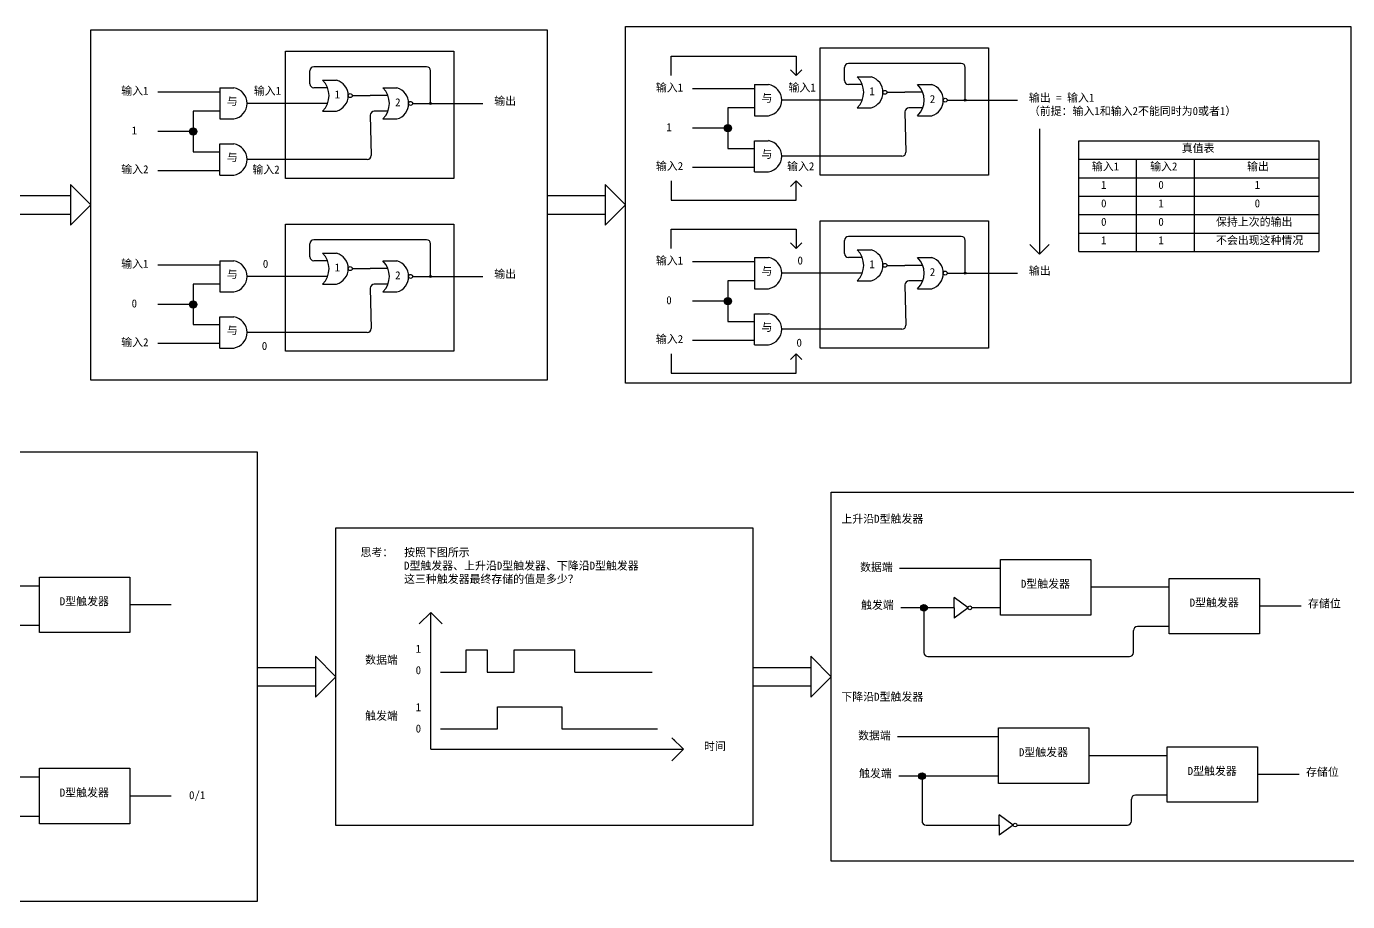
# Model space of a CAD drawing. Header units: inches. Extents: x -6 to 965, y -428 to -142.
# Drawn here: x 123.8 to 189.8, y -269.2 to -225.5 of the extents above; entities that cross this region are included whole.
import ezdxf

# ---------------------------------------------------------------- set-up
doc = ezdxf.new("R2010")
doc.units = ezdxf.units.IN
doc.header["$MEASUREMENT"] = 0
doc.linetypes.add('ACAD_ISO02W100', pattern=[15, 12, -3])
doc.styles.get("Standard").update_dxf_attribs({"font": 'arial.ttf'})

msp = doc.modelspace()

# ---------------------------------------------------------------- hatches: boundary and pattern name
h = msp.add_hatch(color=256)
h.dxf.hatch_style = 1
h.paths.add_polyline_path([(143.998, -229.334, 0.414214), (143.951, -229.381), (143.998, -229.381)])
h.paths.add_polyline_path([(143.998, -229.334), (143.998, -229.381), (144.046, -229.381, 0.414214)])
h.paths.add_polyline_path([(144.046, -229.381), (143.998, -229.381), (143.951, -229.381, 1)])
h = msp.add_hatch(color=256)
h.dxf.hatch_style = 1
h.paths.add_polyline_path([(170.72, -229.17, 0.414214), (170.673, -229.218), (170.72, -229.218)])
h.paths.add_polyline_path([(170.72, -229.17), (170.72, -229.218), (170.768, -229.218, 0.414214)])
h.paths.add_polyline_path([(170.768, -229.218), (170.72, -229.218), (170.673, -229.218, 1)])
h = msp.add_hatch(color=256)
h.dxf.hatch_style = 1
h.paths.add_polyline_path([(132.132, -230.601), (132.132, -230.962, 0.414214), (132.313, -230.782, 0.414214)])
h.paths.add_polyline_path([(132.132, -230.601, 0.414214), (131.951, -230.782), (132.132, -230.782)])
h.paths.add_polyline_path([(132.132, -230.782), (131.951, -230.782, 0.414214), (132.132, -230.962)])
h = msp.add_hatch(color=256)
h.dxf.hatch_style = 1
h.paths.add_polyline_path([(158.854, -230.437), (158.854, -230.799, 0.414214), (159.034, -230.618, 0.414214)])
h.paths.add_polyline_path([(158.854, -230.437, 0.414214), (158.673, -230.618), (158.854, -230.618)])
h.paths.add_polyline_path([(158.854, -230.618), (158.673, -230.618, 0.414214), (158.854, -230.799)])
h = msp.add_hatch(color=256)
h.dxf.hatch_style = 1
h.paths.add_polyline_path([(143.998, -237.975, 0.414214), (143.951, -238.023), (143.998, -238.023)])
h.paths.add_polyline_path([(143.998, -237.975), (143.998, -238.023), (144.046, -238.023, 0.414214)])
h.paths.add_polyline_path([(144.046, -238.023), (143.998, -238.023), (143.951, -238.023, 1)])
h = msp.add_hatch(color=256)
h.dxf.hatch_style = 1
h.paths.add_polyline_path([(170.72, -237.812, 0.414214), (170.673, -237.859), (170.72, -237.859)])
h.paths.add_polyline_path([(170.72, -237.812), (170.72, -237.859), (170.768, -237.859, 0.414214)])
h.paths.add_polyline_path([(170.768, -237.859), (170.72, -237.859), (170.673, -237.859, 1)])
h = msp.add_hatch(color=256)
h.dxf.hatch_style = 1
h.paths.add_polyline_path([(132.132, -239.242), (132.132, -239.604, 0.414214), (132.313, -239.423, 0.414214)])
h.paths.add_polyline_path([(132.132, -239.242, 0.414214), (131.951, -239.423), (132.132, -239.423)])
h.paths.add_polyline_path([(132.132, -239.423), (131.951, -239.423, 0.414214), (132.132, -239.604)])
h = msp.add_hatch(color=256)
h.dxf.hatch_style = 1
h.paths.add_polyline_path([(158.854, -239.079), (158.854, -239.44, 0.414214), (159.034, -239.259, 0.414214)])
h.paths.add_polyline_path([(158.854, -239.079, 0.414214), (158.673, -239.259), (158.854, -239.259)])
h.paths.add_polyline_path([(158.854, -239.259), (158.673, -239.259, 0.414214), (158.854, -239.44)])
h = msp.add_hatch(color=256)
h.dxf.hatch_style = 1
h.paths.add_polyline_path([(168.488, -254.576), (168.82, -254.576, 1)])
h.paths.add_polyline_path([(168.82, -254.576), (168.654, -254.576), (168.654, -254.742, 0.414214)])
h.paths.add_polyline_path([(168.654, -254.576), (168.488, -254.576, 0.414214), (168.654, -254.742)])
h = msp.add_hatch(color=256)
h.dxf.hatch_style = 1
h.paths.add_polyline_path([(168.389, -262.989), (168.722, -262.989, 1)])
h.paths.add_polyline_path([(168.722, -262.989), (168.556, -262.989), (168.556, -263.155, 0.414214)])
h.paths.add_polyline_path([(168.556, -262.989), (168.389, -262.989, 0.414214), (168.556, -263.155)])

# ---------------------------------------------------------------- linework, layer by layer
at = {"color": 85, "true_color": 0x58ba48}
for p, q in [((156.015, -227.99), (156.015, -227.02)), ((156.015, -227.02), (162.265, -227.02)), ((162.265, -227.02), (162.265, -227.99)), ((162.265, -227.99), (161.982, -227.707)), ((162.265, -227.99), (162.548, -227.707)), ((174.424, -230.654), (174.424, -236.914)), ((127.022, -234.448), (126.005, -233.431)), ((126.005, -233.431), (126.005, -235.465)), ((153.744, -234.448), (152.727, -233.431)), ((152.727, -233.431), (152.727, -235.465)), ((156.015, -233.246), (156.015, -234.217)), ((162.265, -233.246), (161.982, -233.529)), ((162.265, -234.217), (162.265, -233.246)), ((162.265, -233.246), (162.548, -233.529)), ((123.094, -233.983), (126.005, -233.983)), ((149.815, -233.983), (152.727, -233.983)), ((156.015, -234.217), (162.265, -234.217)), ((123.094, -234.913), (126.005, -234.913)), ((127.022, -234.448), (126.005, -235.465)), ((149.815, -234.913), (152.727, -234.913)), ((153.744, -234.448), (152.727, -235.465)), ((156.015, -236.631), (156.015, -235.661)), ((156.015, -235.661), (162.265, -235.661)), ((162.265, -235.661), (162.265, -236.631)), ((162.265, -236.631), (161.982, -236.348)), ((162.265, -236.631), (162.548, -236.348)), ((174.424, -236.914), (173.944, -236.433)), ((174.424, -236.914), (174.905, -236.433)), ((156.015, -241.888), (156.015, -242.858)), ((162.265, -241.888), (161.982, -242.171)), ((162.265, -242.858), (162.265, -241.888)), ((162.265, -241.888), (162.548, -242.171)), ((156.015, -242.858), (162.265, -242.858)), ((170.155, -254.576), (170.155, -254.065)), ((170.859, -254.576), (170.155, -254.065)), ((170.155, -254.576), (170.155, -255.087)), ((170.859, -254.576), (170.155, -255.087)), ((139.26, -258.015), (138.243, -256.998)), ((138.243, -256.998), (138.243, -259.032)), ((164.022, -258.015), (163.005, -256.998)), ((163.005, -256.998), (163.005, -259.032)), ((135.332, -257.55), (138.243, -257.55)), ((139.26, -258.015), (138.243, -259.032)), ((160.094, -257.55), (163.005, -257.55)), ((164.022, -258.015), (163.005, -259.032)), ((135.332, -258.48), (138.243, -258.48)), ((160.094, -258.48), (163.005, -258.48)), ((172.412, -265.426), (172.412, -264.915)), ((173.116, -265.426), (172.412, -264.915)), ((172.412, -265.426), (172.412, -265.936)), ((173.116, -265.426), (172.412, -265.936))]:
    msp.add_line(p, q, dxfattribs=at)
for p, q in [((137.962, -228.4), (137.962, -227.747)), ((143.798, -227.547), (138.162, -227.547)), ((143.998, -229.381), (143.998, -227.747)), ((164.684, -228.237), (164.684, -227.583)), ((170.52, -227.383), (164.884, -227.383)), ((170.72, -229.218), (170.72, -227.583)), ((138.599, -228.214), (139.299, -228.214)), ((160.184, -228.442), (160.184, -229.994)), ((160.184, -228.442), (160.884, -228.442)), ((165.57, -228.437), (164.884, -228.437)), ((165.32, -228.051), (166.02, -228.051)), ((168.339, -228.442), (169.039, -228.442)), ((133.462, -228.823), (130.36, -228.823)), ((133.462, -228.605), (133.462, -230.158)), ((133.462, -228.605), (134.162, -228.605)), ((138.848, -228.6), (138.162, -228.6)), ((140.077, -228.991), (140.98, -228.991)), ((141.866, -228.991), (140.98, -228.991)), ((141.617, -228.605), (142.317, -228.605)), ((160.184, -228.66), (157.082, -228.66)), ((166.799, -228.827), (167.702, -228.827)), ((168.588, -228.827), (167.702, -228.827)), ((133.462, -229.772), (132.132, -229.772)), ((132.132, -229.772), (132.132, -231.791)), ((138.848, -229.381), (134.822, -229.381)), ((138.599, -229.767), (139.299, -229.767)), ((141.866, -229.772), (141.18, -229.772)), ((143.095, -229.381), (146.601, -229.381)), ((160.184, -229.609), (158.854, -229.609)), ((158.854, -229.609), (158.854, -231.628)), ((165.57, -229.218), (161.543, -229.218)), ((165.32, -229.604), (166.02, -229.604)), ((168.588, -229.609), (167.902, -229.609)), ((169.817, -229.218), (173.322, -229.218)), ((133.462, -230.158), (134.162, -230.158)), ((140.98, -229.972), (141.03, -231.982)), ((141.617, -230.158), (142.317, -230.158)), ((160.184, -229.994), (160.884, -229.994)), ((167.702, -229.809), (167.751, -231.818)), ((168.339, -229.994), (169.039, -229.994)), ((132.132, -230.782), (130.36, -230.782)), ((158.854, -230.618), (157.082, -230.618)), ((133.462, -232.958), (133.462, -231.405)), ((133.462, -231.405), (134.162, -231.405)), ((158.854, -231.628), (160.184, -231.628)), ((160.184, -232.795), (160.184, -231.242)), ((160.184, -231.242), (160.884, -231.242)), ((176.393, -236.779), (176.393, -231.246)), ((176.393, -231.246), (188.384, -231.246)), ((188.384, -231.246), (188.384, -236.779)), ((132.132, -231.791), (133.462, -231.791)), ((140.83, -232.182), (134.822, -232.182)), ((167.551, -232.018), (161.543, -232.018)), ((179.257, -232.168), (179.257, -236.779)), ((182.159, -232.168), (182.159, -236.779)), ((133.462, -232.74), (130.36, -232.74)), ((133.462, -232.958), (134.162, -232.958)), ((160.184, -232.577), (157.082, -232.577)), ((160.184, -232.795), (160.884, -232.795)), ((176.393, -233.09), (188.384, -233.09)), ((176.393, -234.012), (188.384, -234.012)), ((176.393, -234.935), (188.384, -234.935)), ((143.798, -236.188), (138.162, -236.188)), ((164.684, -236.878), (164.684, -236.224)), ((170.52, -236.024), (164.884, -236.024)), ((170.72, -237.859), (170.72, -236.224)), ((176.393, -235.857), (188.384, -235.857)), ((137.962, -237.041), (137.962, -236.388)), ((138.599, -236.856), (139.299, -236.856)), ((143.998, -238.023), (143.998, -236.388)), ((165.32, -236.692), (166.02, -236.692)), ((176.393, -236.779), (188.384, -236.779)), ((133.462, -237.465), (130.36, -237.465)), ((133.462, -237.246), (133.462, -238.799)), ((133.462, -237.246), (134.162, -237.246)), ((138.848, -237.241), (138.162, -237.241)), ((140.077, -237.632), (140.98, -237.632)), ((141.866, -237.632), (140.98, -237.632)), ((141.617, -237.246), (142.317, -237.246)), ((160.184, -237.301), (157.082, -237.301)), ((160.184, -237.083), (160.184, -238.636)), ((160.184, -237.083), (160.884, -237.083)), ((165.57, -237.078), (164.884, -237.078)), ((166.799, -237.469), (167.702, -237.469)), ((168.588, -237.469), (167.702, -237.469)), ((168.339, -237.083), (169.039, -237.083)), ((138.848, -238.023), (134.822, -238.023)), ((143.095, -238.023), (146.601, -238.023)), ((160.184, -238.25), (158.854, -238.25)), ((158.854, -238.25), (158.854, -240.269)), ((165.57, -237.859), (161.543, -237.859)), ((165.32, -238.245), (166.02, -238.245)), ((168.588, -238.25), (167.902, -238.25)), ((169.817, -237.859), (173.322, -237.859)), ((133.462, -238.413), (132.132, -238.413)), ((132.132, -238.413), (132.132, -240.432)), ((133.462, -238.799), (134.162, -238.799)), ((138.599, -238.408), (139.299, -238.408)), ((140.98, -238.613), (141.03, -240.623)), ((141.866, -238.413), (141.18, -238.413)), ((141.617, -238.799), (142.317, -238.799)), ((160.184, -238.636), (160.884, -238.636)), ((167.702, -238.45), (167.751, -240.46)), ((168.339, -238.636), (169.039, -238.636)), ((132.132, -239.423), (130.36, -239.423)), ((158.854, -239.259), (157.082, -239.259)), ((133.462, -241.599), (133.462, -240.047)), ((133.462, -240.047), (134.162, -240.047)), ((158.854, -240.269), (160.184, -240.269)), ((160.184, -241.436), (160.184, -239.883)), ((160.184, -239.883), (160.884, -239.883)), ((132.132, -240.432), (133.462, -240.432)), ((140.83, -240.823), (134.822, -240.823)), ((167.551, -240.66), (161.543, -240.66)), ((133.462, -241.381), (130.36, -241.381)), ((133.462, -241.599), (134.162, -241.599)), ((160.184, -241.218), (157.082, -241.218)), ((160.184, -241.436), (160.884, -241.436)), ((172.479, -252.613), (167.426, -252.613)), ((124.445, -253.488), (122.598, -253.488)), ((179.065, -253.551), (176.991, -253.551)), ((180.912, -253.551), (179.065, -253.551)), ((131.031, -254.426), (128.958, -254.426)), ((143.433, -255.379), (144.008, -254.804)), ((144.008, -261.641), (144.008, -254.804)), ((144.582, -255.379), (144.008, -254.804)), ((144.008, -254.804), (144.149, -254.945)), ((170.155, -254.576), (167.493, -254.576)), ((168.654, -254.576), (168.654, -256.813)), ((172.479, -254.576), (171.043, -254.576)), ((187.498, -254.489), (185.425, -254.489)), ((124.445, -255.451), (122.854, -255.451)), ((180.912, -255.514), (179.321, -255.514)), ((179.121, -256.813), (179.121, -255.714)), ((145.781, -257.782), (145.781, -256.681)), ((145.781, -256.681), (146.82, -256.681)), ((146.82, -256.681), (146.82, -257.782)), ((148.17, -257.782), (148.17, -256.681)), ((148.17, -256.681), (151.203, -256.681)), ((151.203, -257.782), (151.203, -256.681)), ((168.854, -257.013), (178.921, -257.013)), ((144.493, -257.782), (145.781, -257.782)), ((146.82, -257.782), (148.17, -257.782)), ((151.203, -257.782), (155.067, -257.782)), ((147.344, -260.627), (147.344, -259.526)), ((147.344, -259.526), (150.559, -259.526)), ((150.559, -259.526), (150.559, -260.627)), ((144.493, -260.627), (147.344, -260.627)), ((150.559, -260.627), (155.337, -260.627)), ((156.634, -261.641), (156.059, -261.066)), ((156.059, -261.066), (156.2, -261.207)), ((172.381, -261.025), (167.328, -261.025)), ((144.008, -261.641), (156.634, -261.641)), ((156.634, -261.641), (156.059, -262.215)), ((156.059, -262.215), (156.2, -262.074)), ((178.966, -261.963), (176.893, -261.963)), ((180.814, -261.963), (178.966, -261.963)), ((124.445, -263.039), (122.598, -263.039)), ((172.381, -262.989), (167.395, -262.989)), ((168.556, -262.989), (168.556, -265.226)), ((187.4, -262.901), (185.326, -262.901)), ((131.031, -263.977), (128.958, -263.977)), ((180.814, -263.927), (179.223, -263.927)), ((179.023, -265.226), (179.023, -264.127)), ((124.445, -265.002), (122.854, -265.002)), ((168.756, -265.426), (172.412, -265.426)), ((173.3, -265.426), (178.823, -265.426))]:
    msp.add_line(p, q)
at = {"color": 7}
msp.add_line((176.393, -232.168), (188.384, -232.168), dxfattribs=at)
for points in [[(127.022, -225.699), (149.815, -225.699), (149.815, -243.197), (127.022, -243.197)], [(153.744, -225.536), (189.994, -225.536), (189.994, -243.36), (153.744, -243.36)], [(105.969, -246.782), (135.332, -246.782), (135.332, -269.248), (105.969, -269.248)], [(164.022, -248.799), (190.865, -248.799), (190.865, -267.231), (164.022, -267.231)], [(139.26, -250.581), (160.094, -250.581), (160.094, -265.449), (139.26, -265.449)], [(172.479, -252.165), (176.991, -252.165), (176.991, -254.937), (172.479, -254.937)], [(124.445, -253.04), (128.958, -253.04), (128.958, -255.812), (124.445, -255.812)], [(180.912, -253.103), (185.425, -253.103), (185.425, -255.875), (180.912, -255.875)], [(172.381, -260.577), (176.893, -260.577), (176.893, -263.349), (172.381, -263.349)], [(180.814, -261.515), (185.326, -261.515), (185.326, -264.287), (180.814, -264.287)]]:
    msp.add_lwpolyline(points, close=True)
at = {"color": 85, "linetype": 'ACAD_ISO02W100', "true_color": 0x58ba48}
for points in [[(136.738, -226.769), (145.163, -226.769), (145.163, -233.123), (136.738, -233.123)], [(136.738, -235.41), (145.163, -235.41), (145.163, -241.764), (136.738, -241.764)]]:
    msp.add_lwpolyline(points, close=True, dxfattribs=at)
at = {"color": 7, "true_color": 0xffffff}
for points in [[(163.459, -226.606), (171.885, -226.606), (171.885, -232.959), (163.459, -232.959)], [(163.459, -235.247), (171.885, -235.247), (171.885, -241.601), (163.459, -241.601)], [(124.445, -262.591), (128.958, -262.591), (128.958, -265.363), (124.445, -265.363)]]:
    msp.add_lwpolyline(points, close=True, dxfattribs=at)
for centre, radius in [((139.978, -228.991), 0.0986), ((166.7, -228.827), 0.0986), ((142.997, -229.381), 0.0986), ((143.998, -229.381), 0.0475), ((169.718, -229.218), 0.0986), ((170.72, -229.218), 0.0475), ((132.132, -230.782), 0.181), ((158.854, -230.618), 0.181), ((139.978, -237.632), 0.0986), ((166.7, -237.469), 0.0986), ((142.997, -238.023), 0.0986), ((143.998, -238.023), 0.0475), ((169.718, -237.859), 0.0986), ((170.72, -237.859), 0.0475), ((132.132, -239.423), 0.181), ((158.854, -239.259), 0.181), ((168.654, -254.576), 0.166), ((168.556, -262.989), 0.166)]:
    msp.add_circle(centre, radius)
at = {"color": 85, "true_color": 0x58ba48}
for centre in [(170.951, -254.576), (173.208, -265.426)]:
    msp.add_circle(centre, 0.0921, dxfattribs=at)
for centre, radius, start, end in [((138.162, -227.747), 0.2, 90, 180), ((143.798, -227.747), 0.2, 0, 90), ((164.884, -227.583), 0.2, 90, 180), ((170.52, -227.583), 0.2, 0, 90), ((138.162, -228.4), 0.2, 180, 270), ((137.822, -228.991), 1.098, 315.0048, 44.9952), ((139.071, -228.991), 0.809, 286.35541, 73.64459), ((160.757, -229.218), 0.787, 279.28616, 80.71384), ((164.884, -228.237), 0.2, 180, 270), ((164.544, -228.827), 1.098, 315.0048, 44.9952), ((165.793, -228.827), 0.809, 286.35541, 73.64459), ((167.562, -229.218), 1.098, 315.0048, 44.9952), ((168.811, -229.218), 0.809, 286.35541, 73.64459), ((134.035, -229.381), 0.787, 279.28616, 80.71384), ((140.84, -229.381), 1.098, 315.0048, 44.9952), ((142.089, -229.381), 0.809, 286.35541, 73.64459), ((141.18, -229.972), 0.2, 90, 180), ((167.902, -229.809), 0.2, 90, 180), ((134.035, -232.182), 0.787, 279.28616, 80.71384), ((160.757, -232.018), 0.787, 279.28616, 80.71384), ((140.83, -231.982), 0.2, 270, 0), ((167.551, -231.818), 0.2, 270, 0), ((138.162, -236.388), 0.2, 90, 180), ((143.798, -236.388), 0.2, 0, 90), ((164.884, -236.224), 0.2, 90, 180), ((170.52, -236.224), 0.2, 0, 90), ((137.822, -237.632), 1.098, 315.0048, 44.9952), ((139.071, -237.632), 0.809, 286.35541, 73.64459), ((164.884, -236.878), 0.2, 180, 270), ((164.544, -237.469), 1.098, 315.0048, 44.9952), ((165.793, -237.469), 0.809, 286.35541, 73.64459), ((134.035, -238.023), 0.787, 279.28616, 80.71384), ((138.162, -237.041), 0.2, 180, 270), ((140.84, -238.023), 1.098, 315.0048, 44.9952), ((142.089, -238.023), 0.809, 286.35541, 73.64459), ((160.757, -237.859), 0.787, 279.28616, 80.71384), ((167.562, -237.859), 1.098, 315.0048, 44.9952), ((168.811, -237.859), 0.809, 286.35541, 73.64459), ((167.902, -238.45), 0.2, 90, 180), ((141.18, -238.613), 0.2, 90, 180), ((134.035, -240.823), 0.787, 279.28616, 80.71384), ((160.757, -240.66), 0.787, 279.28616, 80.71384), ((140.83, -240.623), 0.2, 270, 0), ((167.551, -240.46), 0.2, 270, 0), ((179.321, -255.714), 0.2, 90, 180), ((168.854, -256.813), 0.2, 180, 270), ((178.921, -256.813), 0.2, 270, 0), ((179.223, -264.127), 0.2, 90, 180), ((168.756, -265.226), 0.2, 180, 270), ((178.823, -265.226), 0.2, 270, 0)]:
    msp.add_arc(centre, radius, start, end)

# ---------------------------------------------------------------- texts
at = {"color": 7, "true_color": 0xffffff, "char_height": 0.4, "attachment_point": 1}
for s, insert in [('{\\fSimSun|b0|i0|c134|p2;输入1}', (155.256, -228.387)), ('{\\fSimSun|b0|i0|c134|p2;输入1}', (161.883, -228.387)), ('{\\fSimSun|b0|i0|c134|p2;输入1}', (128.534, -228.55)), ('{\\fSimSun|b0|i0|c134|p2;与}', (133.811, -229.074)), ('{\\fSimSun|b0|i0|c134|p2;输出}', (147.176, -229.057)), ('{\\fSimSun|b0|i0|c134|p2;与}', (160.533, -228.911)), ('{\\fSimSun|b0|i0|c134|p2;与}', (160.533, -231.711)), ('{\\fSimSun|b0|i0|c134|p2;输入2}', (128.534, -232.47)), ('{\\fSimSun|b0|i0|c134|p2;与}', (133.811, -231.875)), ('{\\fSimSun|b0|i0|c134|p2;输入2}', (155.256, -232.306)), ('{\\fSimSun|b0|i0|c134|p2;输入2}', (161.812, -232.32)), ('{\\fSimSun|b0|i0|c134|p2;输入1}', (155.256, -237.028)), ('{\\fSimSun|b0|i0|c134|p2;输入1}', (128.534, -237.192)), ('{\\fSimSun|b0|i0|c134|p2;与}', (133.811, -237.716)), ('{\\fSimSun|b0|i0|c134|p2;输出}', (147.176, -237.698)), ('{\\fSimSun|b0|i0|c134|p2;与}', (160.533, -237.552)), ('{\\fSimSun|b0|i0|c134|p2;与}', (160.533, -240.353)), ('{\\fSimSun|b0|i0|c134|p2;与}', (133.811, -240.516)), ('{\\fSimSun|b0|i0|c134|p2;输入2}', (155.256, -240.948)), ('{\\fSimSun|b0|i0|c134|p2;输入2}', (128.534, -241.111)), ('{\\fSimSun|b0|i0|c134|p2;数据端}', (165.461, -252.343)), ('{\\fSimSun|b0|i0|c134|p2;D型触发器}', (173.498, -253.175)), ('{\\fSimSun|b0|i0|c134|p2;D型触发器}', (125.465, -254.051)), ('{\\fSimSun|b0|i0|c134|p2;触发端}', (165.509, -254.234)), ('{\\fSimSun|b0|i0|c134|p2;D型触发器}', (181.932, -254.113)), ('{\\fSimSun|b0|i0|c134|p2;存储位}', (187.848, -254.159)), ('{\\fSimSun|b0|i0|c134|p2;数据端}', (140.725, -256.97)), ('{\\fSimSun|b0|i0|c134|p2;触发端}', (140.725, -259.768)), ('{\\fSimSun|b0|i0|c134|p2;数据端}', (165.363, -260.756)), ('{\\fSimSun|b0|i0|c134|p2;D型触发器}', (173.4, -261.588)), ('{\\fSimSun|b0|i0|c134|p2;触发端}', (165.41, -262.646)), ('{\\fSimSun|b0|i0|c134|p2;D型触发器}', (181.833, -262.526)), ('{\\fSimSun|b0|i0|c134|p2;存储位}', (187.75, -262.572)), ('{\\fSimSun|b0|i0|c134|p2;D型触发器}', (125.465, -263.602))]:
    msp.add_mtext_dynamic_manual_height_columns(s, width=3.83733, gutter_width=1, heights=[0], dxfattribs=dict(at, insert=insert))
at = {"color": 85, "true_color": 0x58ba48, "char_height": 0.4, "attachment_point": 1}
for s, width, insert in [('{\\fSimSun|b0|i0|c134|p2;输入1}', 3.83733, (135.161, -228.55)), ('{\\fSimSun|b0|i0|c134|p2;输出 = 输入1\\P（前提：输入1和输入2不能同时为0或者1）}', 11.81414, (173.897, -228.894)), ('{\\fSimSun|b0|i0|c134|p2;1}', 3.83733, (155.775, -230.369)), ('{\\fSimSun|b0|i0|c134|p2;1}', 3.83733, (129.054, -230.532)), ('{\\fSimSun|b0|i0|c134|p2;输入2}', 3.83733, (135.091, -232.483)), ('{\\fSimSun|b0|i0|c134|p2;0}', 3.83733, (162.333, -237.028)), ('{\\fSimSun|b0|i0|c134|p2;0}', 3.83733, (135.612, -237.192)), ('{\\fSimSun|b0|i0|c134|p2;输出}', 3.83733, (173.897, -237.535)), ('{\\fSimSun|b0|i0|c134|p2;0}', 3.83733, (155.775, -239.01)), ('{\\fSimSun|b0|i0|c134|p2;0}', 3.83733, (129.054, -239.174)), ('{\\fSimSun|b0|i0|c134|p2;0}', 3.83733, (135.56, -241.293)), ('{\\fSimSun|b0|i0|c134|p2;0}', 3.83733, (162.282, -241.13)), ('{\\fSimSun|b0|i0|c134|p2;上升沿D型触发器}', 5.88982, (164.527, -249.93)), ('{\\fSimSun|b0|i0|c134|p2;思考：  按照下图所示\\P        D型触发器、上升沿D型触发器、下降沿D型触发器\\P        这三种触发器最终存储的值是多少？}', 17.06374, (140.493, -251.603)), ('{\\fSimSun|b0|i0|c134|p2;下降沿D型触发器}', 5.88982, (164.527, -258.818)), ('{\\fSimSun|b0|i0|c134|p2;0/1}', 3.83733, (131.923, -263.732))]:
    msp.add_mtext_dynamic_manual_height_columns(s, width=width, gutter_width=1, heights=[0], dxfattribs=dict(at, insert=insert))
at = {"char_height": 0.4, "attachment_point": 1}
for s, width, insert in [('{\\fSimSun|b0|i0|c134|p2;1}', 3.93156, (139.205, -228.735)), ('{\\fSimSun|b0|i0|c134|p2;1}', 3.93156, (165.926, -228.572)), ('{\\fSimSun|b0|i0|c134|p2;2}', 3.93156, (168.945, -228.963)), ('{\\fSimSun|b0|i0|c134|p2;2}', 3.93156, (142.223, -229.126)), ('{\\fSimSun|b0|i0|c134|p2;1}', 3.83733, (177.504, -233.25)), ('{\\fSimSun|b0|i0|c134|p2;0}', 3.83733, (180.367, -233.25)), ('{\\fSimSun|b0|i0|c134|p2;1}', 3.83733, (185.18, -233.25)), ('{\\fSimSun|b0|i0|c134|p2;0}', 3.83733, (177.504, -234.172)), ('{\\fSimSun|b0|i0|c134|p2;1}', 3.83733, (180.367, -234.172)), ('{\\fSimSun|b0|i0|c134|p2;0}', 3.83733, (185.18, -234.172)), ('{\\fSimSun|b0|i0|c134|p2;保持上次的输出}', 6.39635, (183.248, -235.094)), ('{\\fSimSun|b0|i0|c134|p2;0}', 3.83733, (177.504, -235.094)), ('{\\fSimSun|b0|i0|c134|p2;0}', 3.83733, (180.367, -235.094)), ('{\\fSimSun|b0|i0|c134|p2;1}', 3.83733, (177.504, -236.016)), ('{\\fSimSun|b0|i0|c134|p2;1}', 3.83733, (180.367, -236.016)), ('{\\fSimSun|b0|i0|c134|p2;不会出现这种情况}', 4.99139, (183.248, -236.016)), ('{\\fSimSun|b0|i0|c134|p2;1}', 3.93156, (139.205, -237.376)), ('{\\fSimSun|b0|i0|c134|p2;1}', 3.93156, (165.926, -237.213)), ('{\\fSimSun|b0|i0|c134|p2;2}', 3.93156, (168.945, -237.604)), ('{\\fSimSun|b0|i0|c134|p2;2}', 3.93156, (142.223, -237.767)), ('{\\fSimSun|b0|i0|c134|p2;1}', 3.93156, (143.25, -256.423)), ('{\\fSimSun|b0|i0|c134|p2;0}', 3.93156, (143.25, -257.49)), ('{\\fSimSun|b0|i0|c134|p2;1}', 3.93156, (143.25, -259.338)), ('{\\fSimSun|b0|i0|c134|p2;0}', 3.93156, (143.25, -260.405)), ('{\\fSimSun|b0|i0|c134|p2;时间}', 3.93156, (157.659, -261.29))]:
    msp.add_mtext_dynamic_manual_height_columns(s, width=width, gutter_width=1, heights=[0], dxfattribs=dict(at, insert=insert))
at = {"color": 7, "char_height": 0.4, "attachment_point": 1}
for s, insert in [('{\\fSimSun|b0|i0|c134|p2; 真值表}', (181.266, -231.416)), ('{\\fSimSun|b0|i0|c134|p2;输入1}', (177.044, -232.327)), ('{\\fSimSun|b0|i0|c134|p2;输入2}', (179.956, -232.327)), ('{\\fSimSun|b0|i0|c134|p2;输出}', (184.8, -232.327))]:
    msp.add_mtext_dynamic_manual_height_columns(s, width=3.83733, gutter_width=1, heights=[0], dxfattribs=dict(at, insert=insert))

doc.saveas('drawing.dxf')
